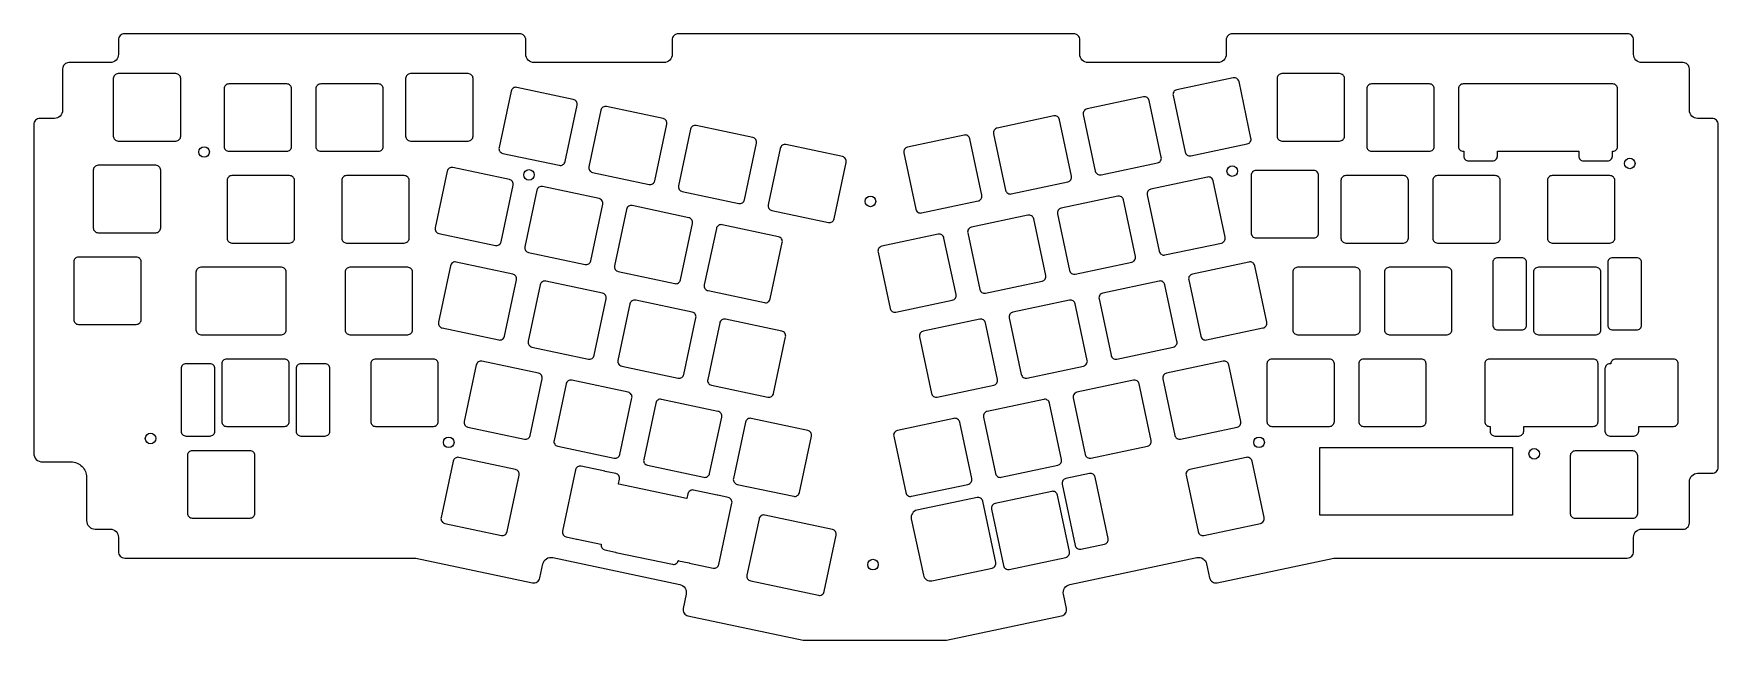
# Model space of a CAD drawing. Extents: x -11 to 339, y 382 to 508.
import ezdxf

# ---------------------------------------------------------------- set-up
doc = ezdxf.new("R2010")
doc.units = 0
doc.layers.get('0').update_dxf_attribs({"linetype": 'CONTINUOUS'})

msp = doc.modelspace()

# ---------------------------------------------------------------- linework, layer by layer
at = {"color": 1, "linetype": 'CONTINUOUS'}
for points in [[(207.74, 501.88, -0.414214), (206.04, 503.58), (206.04, 506.58, 0.414214), (204.74, 507.88), (122.69, 507.88, 0.414214), (121.39, 506.58), (121.39, 503.58, -0.414214), (119.69, 501.88), (92.69, 501.88, -0.414214), (90.99, 503.58), (90.99, 506.58, 0.414214), (89.69, 507.88), (7.69, 507.88, 0.414214), (6.39, 506.58), (6.39, 503.58, -0.414214), (4.69, 501.88), (-3.9, 501.88, 0.414214), (-5.2, 500.58), (-5.2, 491.98, -0.414214), (-6.9, 490.28), (-9.9, 490.28, 0.414214), (-11.2, 488.98), (-11.2, 420.71, 0.414214), (-9.4, 418.91), (-3.43, 418.91, -0.414214), (-0.23, 415.71), (-0.23, 406.74, 0.414214), (1.57, 404.94), (4.69, 404.94, -0.414214), (6.39, 403.24), (6.39, 400.24, 0.414214), (7.69, 398.94), (68.13, 398.94), (92.39, 393.79, 0.414214), (93.93, 394.79), (94.56, 397.72, -0.414214), (96.57, 399.03), (122.98, 393.42, -0.414214), (124.29, 391.4), (123.67, 388.47, 0.414214), (124.67, 386.92), (148.59, 381.84), (178.35, 381.84), (202.26, 386.92, 0.414214), (203.26, 388.47), (202.64, 391.4, -0.414214), (203.95, 393.42), (230.36, 399.03, -0.414214), (232.37, 397.72), (233, 394.79, 0.414214), (234.54, 393.79), (258.81, 398.94), (319.74, 398.94, 0.414214), (321.04, 400.24), (321.04, 403.24, -0.414214), (322.74, 404.94), (331.33, 404.94, 0.414214), (332.63, 406.24), (332.63, 414.84, -0.414214), (334.33, 416.54), (337.33, 416.54, 0.414214), (338.63, 417.84), (338.63, 488.98, 0.414214), (337.33, 490.28), (334.33, 490.28, -0.414214), (332.63, 491.98), (332.63, 500.58, 0.414214), (331.33, 501.88), (322.74, 501.88, -0.414214), (321.04, 503.58), (321.04, 506.58, 0.414214), (319.74, 507.88), (237.74, 507.88, 0.414214), (236.44, 506.58), (236.44, 503.58, -0.414214), (234.74, 501.88)], [(18.33, 499.58), (6.33, 499.58, 0.414214), (5.33, 498.58), (5.33, 486.58, 0.414214), (6.33, 485.58), (18.33, 485.58, 0.414214), (19.33, 486.58), (19.33, 498.58, 0.414214)], [(41.35, 497.44), (29.35, 497.44, 0.414214), (28.35, 496.44), (28.35, 484.44, 0.414214), (29.35, 483.44), (41.35, 483.44, 0.414214), (42.35, 484.44), (42.35, 496.44, 0.414214)], [(60.4, 497.44), (48.4, 497.44, 0.414214), (47.4, 496.44), (47.4, 484.44, 0.414214), (48.4, 483.44), (60.4, 483.44, 0.414214), (61.4, 484.44), (61.4, 496.44, 0.414214)], [(79.04, 499.58), (67.04, 499.58, 0.414214), (66.04, 498.58), (66.04, 486.58, 0.414214), (67.04, 485.58), (79.04, 485.58, 0.414214), (80.04, 486.58), (80.04, 498.58, 0.414214)], [(237.91, 498.7), (226.17, 496.2, 0.414214), (225.4, 495.02), (227.9, 483.28, 0.414214), (229.08, 482.51), (240.82, 485, 0.414214), (241.59, 486.19), (239.1, 497.93, 0.414214)], [(260, 499.58), (248, 499.58, 0.414214), (247, 498.58), (247, 486.58, 0.414214), (248, 485.58), (260, 485.58, 0.414214), (261, 486.58), (261, 498.58, 0.414214)], [(278.63, 497.44), (266.63, 497.44, 0.414214), (265.63, 496.44), (265.63, 484.44, 0.414214), (266.63, 483.44), (278.63, 483.44, 0.414214), (279.63, 484.44), (279.63, 496.44, 0.414214)], [(286.76, 481.44), (291.76, 481.44, 0.414214), (292.76, 482.44), (292.76, 483.44), (309.64, 483.44), (309.64, 482.44, 0.414214), (310.64, 481.44), (315.64, 481.44, 0.414214), (316.64, 482.44), (316.64, 483.44), (316.73, 483.44, 0.414214), (317.73, 484.44), (317.73, 496.44, 0.414214), (316.73, 497.44), (285.68, 497.44, 0.414214), (284.68, 496.44), (284.68, 484.44, 0.414214), (285.68, 483.44), (285.76, 483.44), (285.76, 482.44, 0.414214)], [(100.86, 494.22), (89.12, 496.72, 0.414214), (87.94, 495.95), (85.44, 484.21, 0.414214), (86.21, 483.02), (97.95, 480.53, 0.414214), (99.14, 481.3), (101.63, 493.04, 0.414214)], [(219.28, 494.74), (207.54, 492.24, 0.414214), (206.77, 491.06), (209.26, 479.32, 0.414214), (210.45, 478.55), (222.19, 481.04, 0.414214), (222.96, 482.23), (220.46, 493.97, 0.414214)], [(119.49, 490.26), (107.76, 492.76, 0.414214), (106.57, 491.99), (104.08, 480.25, 0.414214), (104.85, 479.06), (116.58, 476.57, 0.414214), (117.77, 477.34), (120.26, 489.08, 0.414214)], [(200.64, 490.78), (188.9, 488.28, 0.414214), (188.13, 487.09), (190.63, 475.36, 0.414214), (191.81, 474.59), (203.55, 477.08, 0.414214), (204.32, 478.27), (201.83, 490.01, 0.414214)], [(138.13, 486.3), (126.39, 488.8, 0.414214), (125.2, 488.03), (122.71, 476.29, 0.414214), (123.48, 475.1), (135.22, 472.61, 0.414214), (136.4, 473.38), (138.9, 485.11, 0.414214)], [(182.01, 486.82), (170.27, 484.32, 0.414214), (169.5, 483.13), (172, 471.4, 0.414214), (173.18, 470.63), (184.92, 473.12, 0.414214), (185.69, 474.31), (183.19, 486.04, 0.414214)], [(156.76, 482.34), (145.02, 484.84, 0.414214), (143.84, 484.06), (141.34, 472.33, 0.414214), (142.11, 471.14), (153.85, 468.65, 0.414214), (155.04, 469.42), (157.53, 481.15, 0.414214)], [(14.17, 480.53), (2.17, 480.53, 0.414214), (1.17, 479.53), (1.17, 467.53, 0.414214), (2.17, 466.53), (14.17, 466.53, 0.414214), (15.17, 467.53), (15.17, 479.53, 0.414214)], [(87.58, 477.57), (75.84, 480.07, 0.414214), (74.66, 479.3), (72.16, 467.56, 0.414214), (72.93, 466.37), (84.67, 463.88, 0.414214), (85.86, 464.65), (88.35, 476.39, 0.414214)], [(254.64, 479.45), (242.64, 479.45, 0.414214), (241.64, 478.45), (241.64, 466.45, 0.414214), (242.64, 465.45), (254.64, 465.45, 0.414214), (255.64, 466.45), (255.64, 478.45, 0.414214)], [(41.95, 478.39), (29.95, 478.39, 0.414214), (28.95, 477.39), (28.95, 465.39, 0.414214), (29.95, 464.39), (41.95, 464.39, 0.414214), (42.95, 465.39), (42.95, 477.39, 0.414214)], [(65.76, 478.39), (53.76, 478.39, 0.414214), (52.76, 477.39), (52.76, 465.39, 0.414214), (53.76, 464.39), (65.76, 464.39, 0.414214), (66.76, 465.39), (66.76, 477.39, 0.414214)], [(106.21, 473.61), (94.48, 476.11, 0.414214), (93.29, 475.34), (90.8, 463.6, 0.414214), (91.57, 462.41), (103.3, 459.92, 0.414214), (104.49, 460.69), (106.98, 472.43, 0.414214)], [(232.55, 478.09), (220.81, 475.59, 0.414214), (220.04, 474.41), (222.54, 462.67, 0.414214), (223.72, 461.9), (235.46, 464.39, 0.414214), (236.23, 465.58), (233.74, 477.32, 0.414214)], [(273.27, 478.39), (261.27, 478.39, 0.414214), (260.27, 477.39), (260.27, 465.39, 0.414214), (261.27, 464.39), (273.27, 464.39, 0.414214), (274.27, 465.39), (274.27, 477.39, 0.414214)], [(292.32, 478.39), (280.32, 478.39, 0.414214), (279.32, 477.39), (279.32, 465.39, 0.414214), (280.32, 464.39), (292.32, 464.39, 0.414214), (293.32, 465.39), (293.32, 477.39, 0.414214)], [(316.14, 478.39), (304.14, 478.39, 0.414214), (303.14, 477.39), (303.14, 465.39, 0.414214), (304.14, 464.39), (316.14, 464.39, 0.414214), (317.14, 465.39), (317.14, 477.39, 0.414214)], [(213.92, 474.13), (202.18, 471.63, 0.414214), (201.41, 470.45), (203.9, 458.71, 0.414214), (205.09, 457.94), (216.83, 460.43, 0.414214), (217.6, 461.62), (215.1, 473.36, 0.414214)], [(124.85, 469.65), (113.11, 472.15, 0.414214), (111.92, 471.38), (109.43, 459.64, 0.414214), (110.2, 458.45), (121.94, 455.96, 0.414214), (123.12, 456.73), (125.62, 468.46, 0.414214)], [(195.28, 470.17), (183.54, 467.67, 0.414214), (182.77, 466.48), (185.27, 454.75, 0.414214), (186.45, 453.98), (198.19, 456.47, 0.414214), (198.96, 457.66), (196.47, 469.4, 0.414214)], [(143.48, 465.69), (131.74, 468.19, 0.414214), (130.56, 467.41), (128.06, 455.68, 0.414214), (128.83, 454.49), (140.57, 452, 0.414214), (141.76, 452.77), (144.25, 464.5, 0.414214)], [(176.65, 466.21), (164.91, 463.71, 0.414214), (164.14, 462.52), (166.64, 450.79, 0.414214), (167.82, 450.02), (179.56, 452.51, 0.414214), (180.33, 453.7), (177.83, 465.43, 0.414214)], [(10.1, 461.48), (-1.9, 461.48, 0.414214), (-2.9, 460.48), (-2.9, 448.48, 0.414214), (-1.9, 447.48), (10.1, 447.48, 0.414214), (11.1, 448.48), (11.1, 460.48, 0.414214)], [(66.46, 459.34), (54.46, 459.34, 0.414214), (53.46, 458.34), (53.46, 446.34, 0.414214), (54.46, 445.34), (66.46, 445.34, 0.414214), (67.46, 446.34), (67.46, 458.34, 0.414214)], [(88.28, 457.94), (76.54, 460.44, 0.414214), (75.36, 459.67), (72.86, 447.93, 0.414214), (73.63, 446.74), (85.37, 444.25, 0.414214), (86.56, 445.02), (89.05, 456.76, 0.414214)], [(241.17, 460.44), (229.43, 457.94, 0.414214), (228.66, 456.76), (231.16, 445.02, 0.414214), (232.34, 444.25), (244.08, 446.74, 0.414214), (244.85, 447.93), (242.36, 459.67, 0.414214)], [(263.26, 459.34), (251.26, 459.34, 0.414214), (250.26, 458.34), (250.26, 446.34, 0.414214), (251.26, 445.34), (263.26, 445.34, 0.414214), (264.26, 446.34), (264.26, 458.34, 0.414214)], [(282.31, 459.34), (270.31, 459.34, 0.414214), (269.31, 458.34), (269.31, 446.34, 0.414214), (270.31, 445.34), (282.31, 445.34, 0.414214), (283.31, 446.34), (283.31, 458.34, 0.414214)], [(297.82, 461.34), (292.82, 461.34, 0.414214), (291.82, 460.34), (291.82, 447.34, 0.414214), (292.82, 446.34), (297.82, 446.34, 0.414214), (298.82, 447.34), (298.82, 460.34, 0.414214)], [(313.26, 459.34), (301.26, 459.34, 0.414214), (300.26, 458.34), (300.26, 446.34, 0.414214), (301.26, 445.34), (313.26, 445.34, 0.414214), (314.26, 446.34), (314.26, 458.34, 0.414214)], [(321.69, 461.34), (316.69, 461.34, 0.414214), (315.69, 460.34), (315.69, 447.34, 0.414214), (316.69, 446.34), (321.69, 446.34, 0.414214), (322.69, 447.34), (322.69, 460.34, 0.414214)], [(106.91, 453.98), (95.18, 456.48, 0.414214), (93.99, 455.71), (91.5, 443.97, 0.414214), (92.27, 442.78), (104, 440.29, 0.414214), (105.19, 441.06), (107.68, 452.8, 0.414214)], [(222.54, 456.48), (210.8, 453.98, 0.414214), (210.03, 452.8), (212.52, 441.06, 0.414214), (213.71, 440.29), (225.45, 442.78, 0.414214), (226.22, 443.97), (223.72, 455.71, 0.414214)], [(125.55, 450.02), (113.81, 452.52, 0.414214), (112.62, 451.75), (110.13, 440.01, 0.414214), (110.9, 438.82), (122.64, 436.33, 0.414214), (123.82, 437.1), (126.32, 448.83, 0.414214)], [(203.9, 452.52), (192.16, 450.02, 0.414214), (191.39, 448.83), (193.89, 437.1, 0.414214), (195.07, 436.33), (206.81, 438.82, 0.414214), (207.58, 440.01), (205.09, 451.75, 0.414214)], [(144.18, 446.06), (132.44, 448.56, 0.414214), (131.26, 447.78), (128.76, 436.05, 0.414214), (129.53, 434.86), (141.27, 432.37, 0.414214), (142.46, 433.14), (144.95, 444.87, 0.414214)], [(185.27, 448.56), (173.53, 446.06, 0.414214), (172.76, 444.87), (175.26, 433.14, 0.414214), (176.44, 432.37), (188.18, 434.86, 0.414214), (188.95, 436.05), (186.45, 447.78, 0.414214)], [(20.42, 424.29), (25.42, 424.29, 0.414214), (26.42, 425.29), (26.42, 438.29, 0.414214), (25.42, 439.29), (20.42, 439.29, 0.414214), (19.42, 438.29), (19.42, 425.29, 0.414214)], [(40.86, 440.29), (28.86, 440.29, 0.414214), (27.86, 439.29), (27.86, 427.29, 0.414214), (28.86, 426.29), (40.86, 426.29, 0.414214), (41.86, 427.29), (41.86, 439.29, 0.414214)], [(44.29, 424.29), (49.29, 424.29, 0.414214), (50.29, 425.29), (50.29, 438.29, 0.414214), (49.29, 439.29), (44.29, 439.29, 0.414214), (43.29, 438.29), (43.29, 425.29, 0.414214)], [(71.81, 440.29), (59.81, 440.29, 0.414214), (58.81, 439.29), (58.81, 427.29, 0.414214), (59.81, 426.29), (71.81, 426.29, 0.414214), (72.81, 427.29), (72.81, 439.29, 0.414214)], [(93.63, 437.33), (81.89, 439.83, 0.414214), (80.71, 439.06), (78.21, 427.32, 0.414214), (78.98, 426.13), (90.72, 423.64, 0.414214), (91.91, 424.41), (94.4, 436.15, 0.414214)], [(235.81, 439.83), (224.07, 437.33, 0.414214), (223.3, 436.15), (225.8, 424.41, 0.414214), (226.98, 423.64), (238.72, 426.13, 0.414214), (239.49, 427.32), (237, 439.06, 0.414214)], [(257.9, 440.29), (245.9, 440.29, 0.414214), (244.9, 439.29), (244.9, 427.29, 0.414214), (245.9, 426.29), (257.9, 426.29, 0.414214), (258.9, 427.29), (258.9, 439.29, 0.414214)], [(276.95, 440.29), (264.95, 440.29, 0.414214), (263.95, 439.29), (263.95, 427.29, 0.414214), (264.95, 426.29), (276.95, 426.29, 0.414214), (277.95, 427.29), (277.95, 439.29, 0.414214)], [(290.14, 439.29), (290.14, 427.29, 0.414214), (291.14, 426.29), (291.23, 426.29), (291.23, 425.29, 0.414214), (292.23, 424.29), (297.23, 424.29, 0.414214), (298.23, 425.29), (298.23, 426.29), (312.67, 426.29, 0.414214), (313.67, 427.29), (313.67, 439.29, 0.414214), (312.67, 440.29), (291.14, 440.29, 0.414214)], [(316.1, 439.29, 0.414214), (315.1, 438.29), (315.1, 425.29, 0.414214), (316.1, 424.29), (321.1, 424.29, 0.414214), (322.1, 425.29), (322.1, 426.29), (329.33, 426.29, 0.414214), (330.33, 427.29), (330.33, 439.29, 0.414214), (329.33, 440.29), (317.33, 440.29, 0.414214), (316.33, 439.29)], [(112.26, 433.37), (100.53, 435.87, 0.414214), (99.34, 435.1), (96.85, 423.36, 0.414214), (97.62, 422.17), (109.35, 419.68, 0.414214), (110.54, 420.45), (113.03, 432.19, 0.414214)], [(217.18, 435.87), (205.44, 433.37, 0.414214), (204.67, 432.19), (207.16, 420.45, 0.414214), (208.35, 419.68), (220.09, 422.17, 0.414214), (220.86, 423.36), (218.36, 435.1, 0.414214)], [(130.9, 429.41), (119.16, 431.91, 0.414214), (117.97, 431.14), (115.48, 419.4, 0.414214), (116.25, 418.21), (127.99, 415.72, 0.414214), (129.17, 416.49), (131.67, 428.22, 0.414214)], [(198.54, 431.91), (186.8, 429.41, 0.414214), (186.03, 428.22), (188.53, 416.49, 0.414214), (189.71, 415.72), (201.45, 418.21, 0.414214), (202.22, 419.4), (199.73, 431.14, 0.414214)], [(149.53, 425.45), (137.79, 427.95, 0.414214), (136.61, 427.17), (134.11, 415.44, 0.414214), (134.88, 414.25), (146.62, 411.76, 0.414214), (147.81, 412.53), (150.3, 424.26, 0.414214)], [(179.91, 427.95), (168.17, 425.45, 0.414214), (167.4, 424.26), (169.9, 412.53, 0.414214), (171.08, 411.76), (182.82, 414.25, 0.414214), (183.59, 415.44), (181.09, 427.17, 0.414214)], [(33.72, 421.24), (21.72, 421.24, 0.414214), (20.72, 420.24), (20.72, 408.24, 0.414214), (21.72, 407.24), (33.72, 407.24, 0.414214), (34.72, 408.24), (34.72, 420.24, 0.414214)], [(88.82, 417.34), (77.08, 419.84, 0.414214), (75.9, 419.07), (73.4, 407.33, 0.414214), (74.17, 406.14), (85.91, 403.65, 0.414214), (87.1, 404.42), (89.59, 416.16, 0.414214)], [(240.62, 419.84), (228.88, 417.34, 0.414214), (228.11, 416.16), (230.61, 404.42, 0.414214), (231.79, 403.65), (243.53, 406.14, 0.414214), (244.3, 407.33), (241.81, 419.07, 0.414214)], [(320.89, 421.19), (308.89, 421.19, 0.414214), (307.89, 420.19), (307.89, 408.19, 0.414214), (308.89, 407.19), (320.89, 407.19, 0.414214), (321.89, 408.19), (321.89, 420.19, 0.414214)], [(101.66, 402.86), (106.55, 401.82, 0.023636), (106.64, 401.8, 0.41417), (107.41, 400.61), (109.61, 400.15, 0.024024), (109.7, 400.12), (121.44, 397.63, 0.414214), (122.63, 398.4), (122.63, 398.41, 0.024893), (122.72, 398.38), (124.9, 397.92, 0.029842), (125.01, 397.89), (129.9, 396.85, 0.414214), (131.09, 397.62), (133.79, 410.34, 0.414214), (133.02, 411.52), (130.85, 411.99, 0.029842), (130.73, 412.02), (125.84, 413.06, 0.414214), (124.66, 412.29), (124.45, 411.3, 0.024893), (124.35, 411.32), (122.15, 411.79, 0.024024), (122.06, 411.81), (110.32, 414.31, 0.023636), (110.23, 414.32), (110.44, 415.3, 0.414214), (109.67, 416.49), (107.49, 416.95, 0.029842), (107.38, 416.98), (102.49, 418.02, 0.414214), (101.3, 417.25), (98.6, 404.53, 0.414214), (99.37, 403.35), (101.54, 402.89, 0.029842)], [(208.05, 416.49), (203.16, 415.45, 0.414214), (202.39, 414.26), (205.09, 401.55, 0.414214), (206.28, 400.78), (211.17, 401.82, 0.414214), (211.94, 403), (209.23, 415.72, 0.414214)], [(182.92, 395.81), (187.81, 396.85, 0.414214), (188.58, 398.04), (185.88, 410.75, 0.414214), (184.69, 411.52), (179.8, 410.48), (172.21, 408.87, 0.414214), (171.05, 407.09), (173.55, 395.35, 0.414214), (175.32, 394.2)], [(200.21, 412.78), (188.47, 410.28, 0.414214), (187.7, 409.1), (190.2, 397.36, 0.414214), (191.38, 396.59), (203.12, 399.08, 0.414214), (203.89, 400.27), (201.4, 412.01, 0.414214)], [(154.67, 404.88), (140.6, 407.87, 0.414214), (139.42, 407.1), (136.92, 395.36, 0.414214), (137.69, 394.18), (151.76, 391.19, 0.414214), (152.95, 391.96), (155.44, 403.7, 0.414214)]]:
    msp.add_lwpolyline(points, format="xyb", close=True, dxfattribs=at)
for points in [[(35.5, 459.34), (23.5, 459.34, 0.414214), (22.5, 458.34), (22.5, 446.34, 0.414214), (23.5, 445.34), (35.5, 445.34)], [(28.26, 445.34), (40.26, 445.34, 0.414214), (41.26, 446.34), (41.26, 458.34, 0.414214), (40.26, 459.34), (28.26, 459.34)]]:
    msp.add_lwpolyline(points, format="xyb", dxfattribs=at)
msp.add_lwpolyline([(295.87, 407.87), (255.87, 407.87), (255.87, 421.87), (295.87, 421.87)], close=True, dxfattribs=at)
for centre in [(24.18, 483.3), (91.65, 478.54), (237.7, 479.33), (320.25, 480.92), (162.56, 473.04), (13.07, 423.77), (74.98, 422.97), (243.26, 422.97), (300.41, 420.59), (163.09, 397.57)]:
    msp.add_circle(centre, 1.1, dxfattribs=at)

doc.saveas('drawing.dxf')
